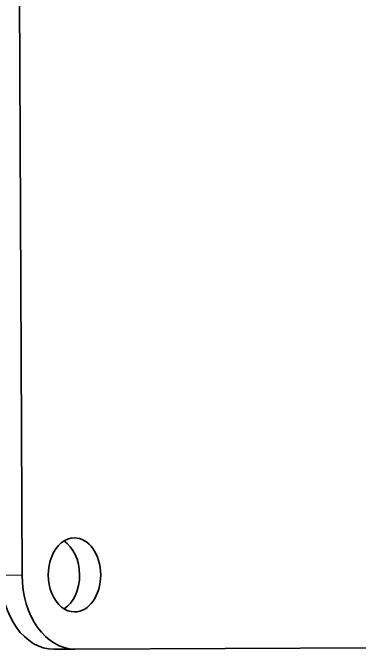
# Model space of a CAD drawing. Extents: x 386 to 1090, y 188 to 736.
# Drawn here: x 1001.11 to 1010.46, y 584.79 to 601.96 of the extents above; entities that cross this region are included whole.
import ezdxf

# ---------------------------------------------------------------- set-up
doc = ezdxf.new("R2010")
doc.units = 0

msp = doc.modelspace()

# ---------------------------------------------------------------- linework, layer by layer
at = {"color": 7, "lineweight": 35}
msp.add_line((1001.362, 586.789), (1001.237, 615.789), dxfattribs=at)
at = {"color": 7, "lineweight": 13, "ltscale": 0.01423}
msp.add_line((1000.793, 586.786), (1001.362, 586.789), dxfattribs=at)
at = {"color": 7, "lineweight": 35, "ltscale": 0.01423}
msp.add_line((1002.216, 584.793), (1002.785, 584.795), dxfattribs=at)
at = {"color": 7, "lineweight": 35, "ltscale": 0.208507}
msp.add_line((1002.785, 584.795), (1011.125, 584.831), dxfattribs=at)
at = {"color": 7, "lineweight": 35}
for centre, major_axis, start_param, end_param in [((1002.776, 586.795), (-0.004, 1), 0, 3.141593), ((1002.207, 586.793), (-0.004, 1), 3.555252, 5.869526), ((1002.776, 586.795), (-0.004, 1), 3.141593, 6.283185), ((1002.207, 586.793), (-0.009, 2), 1.570796, 3.141587), ((1002.776, 586.795), (-0.009, 2), 1.570796, 3.141587)]:
    msp.add_ellipse(centre, major_axis=major_axis, ratio=0.707107, start_param=start_param, end_param=end_param, dxfattribs=at)

doc.saveas('drawing.dxf')
